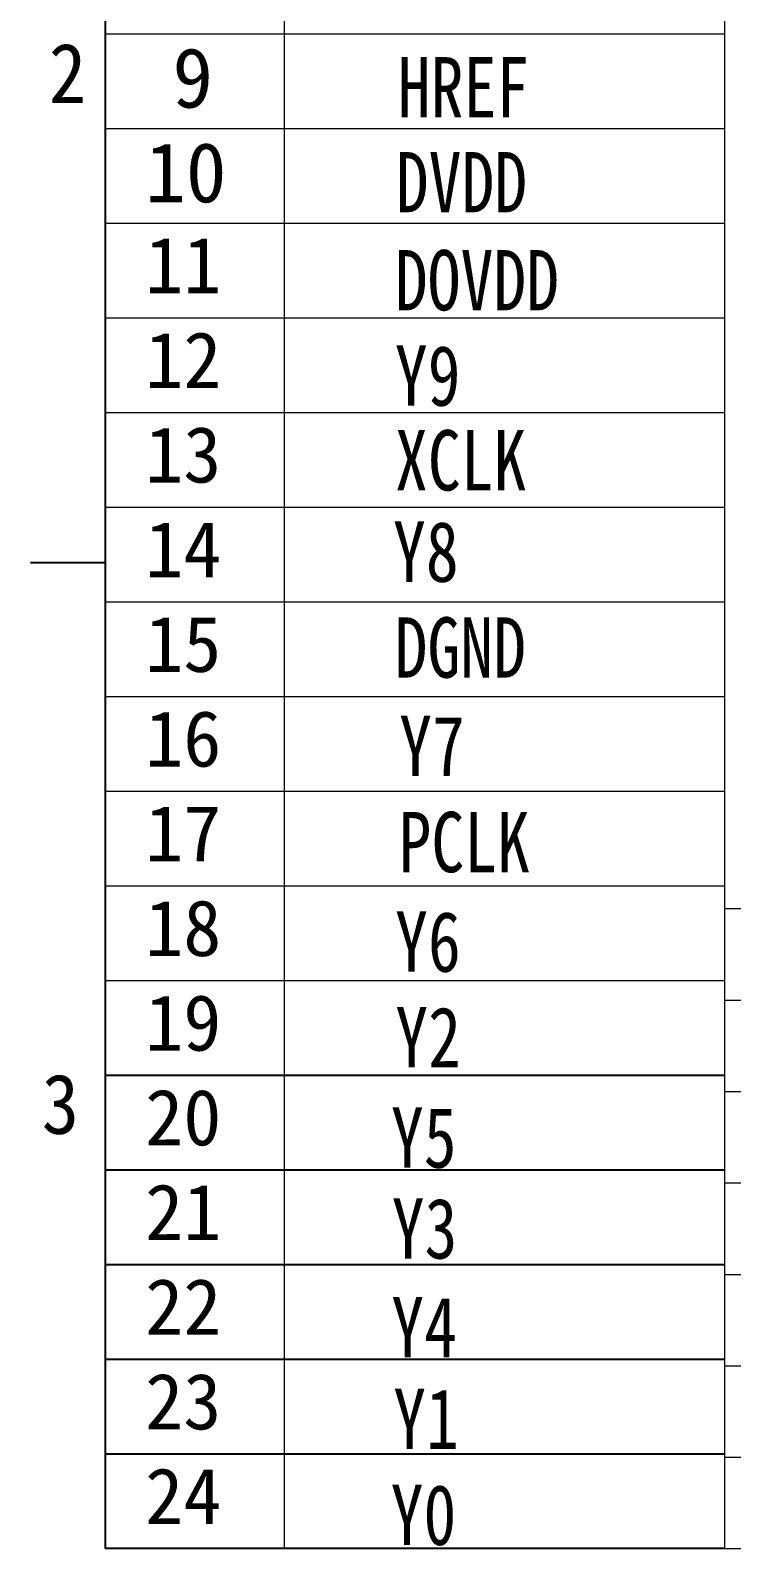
# Model space of a CAD drawing. Header units: millimetres. Extents: x -13735 to -2522, y -872 to 1555.
# Drawn here: x -6865 to -6829.8, y -871.5 to -795.3 of the extents above; entities that cross this region are included whole.
import ezdxf

# ---------------------------------------------------------------- set-up
doc = ezdxf.new("R2010")
doc.units = ezdxf.units.MM
doc.header["$LTSCALE"] = 0.3
doc.layers.get('0').update_dxf_attribs({"lineweight": 15})
for name, color, linetype in [('DIM', 3, 'Continuous'), ('DRAW', 7, 'Continuous'), ('pin', 7, 'Continuous'), ('图框', 7, 'Continuous')]:
    doc.layers.add(name, color=color, linetype=linetype)
doc.layers.add('粗实线层', color=7, linetype='Continuous', lineweight=18)
doc.styles.add('TEXTSTYLE_1', font='txt', dxfattribs={"width": 0.8})
doc.styles.add('仿宋GB2312', font='SimSun.ttf', dxfattribs={"width": 0.8})
doc.styles.add('宋体', font='SimSun.ttf', dxfattribs={"height": 4})

msp = doc.modelspace()

# ---------------------------------------------------------------- linework, layer by layer
at = {"color": 0}
for p, q in [((-6861.211, -748.588), (-6861.211, -871.508)), ((-6830.131, -748.588), (-6830.131, -871.508)), ((-6861.211, -871.508), (-6830.131, -871.508))]:
    msp.add_line(p, q, dxfattribs=at)
at = {"layer": 'DIM', "color": 0}
for p, q in [((-6861.211, -847.748), (-6830.131, -847.748)), ((-6861.211, -852.5), (-6830.131, -852.5)), ((-6861.211, -857.252), (-6830.131, -857.252)), ((-6861.211, -862.004), (-6830.131, -862.004)), ((-6861.211, -866.756), (-6830.131, -866.756))]:
    msp.add_line(p, q, dxfattribs=at)
at = {"layer": 'DRAW'}
msp.add_line((-6830.131, -871.508), (-6861.211, -871.508), dxfattribs=at)
at = {"layer": '图框', "color": 7, "linetype": 'Continuous'}
for p, q in [((-6861.211, -722.432), (-6861.211, -871.508)), ((-6864.961, -822.008), (-6861.211, -822.008))]:
    msp.add_line(p, q, dxfattribs=at)
at = {"layer": '粗实线层', "lineweight": 18}
for p, q in [((-6852.231, -748.588), (-6852.231, -871.508)), ((-6861.211, -795.476), (-6830.131, -795.476)), ((-6861.211, -800.228), (-6830.131, -800.228)), ((-6861.211, -804.98), (-6830.131, -804.98)), ((-6861.211, -809.732), (-6830.131, -809.732)), ((-6861.211, -814.484), (-6830.131, -814.484)), ((-6861.211, -819.236), (-6830.131, -819.236)), ((-6861.211, -823.988), (-6830.131, -823.988)), ((-6861.211, -828.74), (-6830.131, -828.74)), ((-6861.211, -833.492), (-6830.131, -833.492)), ((-6861.211, -838.244), (-6830.131, -838.244)), ((-6830.134, -839.386), (-6811.543, -839.386)), ((-6830.134, -839.386), (-6830.134, -871.508)), ((-6861.211, -842.996), (-6830.131, -842.996)), ((-6830.134, -843.975), (-6720.108, -843.975)), ((-6830.134, -848.564), (-6775.121, -848.564)), ((-6830.134, -853.153), (-6775.121, -853.153)), ((-6830.134, -857.742), (-6775.121, -857.742)), ((-6830.134, -862.33), (-6775.121, -862.33)), ((-6830.134, -866.919), (-6775.121, -866.919)), ((-6830.134, -871.508), (-6775.121, -871.508))]:
    msp.add_line(p, q, dxfattribs=at)

# ---------------------------------------------------------------- texts
at = {"layer": 'pin', "color": 0, "char_height": 3, "width": 53.33433, "attachment_point": 1, "style": '宋体'}
for s, insert in [('9', (-6857.834, -796.185)), ('10', (-6859.202, -800.937)), ('{\\H0.9367x;11}', (-6859.202, -805.689)), ('{\\H0.9367x;12}', (-6859.202, -810.441)), ('{\\H0.9367x;13}', (-6859.202, -815.193)), ('{\\H0.9367x;14}', (-6859.202, -819.945)), ('{\\H0.9367x;15}', (-6859.202, -824.697)), ('{\\H0.9367x;16}', (-6859.202, -829.449)), ('{\\H0.9367x;17}', (-6859.202, -834.201)), ('{\\H0.9367x;18}', (-6859.202, -838.953)), ('{\\H0.9367x;19}', (-6859.202, -843.705)), ('{\\H0.9367x;20}', (-6859.202, -848.457)), ('{\\H0.9367x;21}', (-6859.202, -853.209)), ('{\\H0.9367x;22}', (-6859.202, -857.961)), ('{\\H0.9367x;23}', (-6859.202, -862.713)), ('{\\H0.9367x;24}', (-6859.202, -867.465))]:
    msp.add_mtext(s, dxfattribs=dict(at, insert=insert))
at = {"layer": '图框', "linetype": 'Continuous', "style": 'TEXTSTYLE_1', "width": 0.916667}
for s, p in [('2', (-6864.031, -798.958)), ('3', (-6864.39, -850.692))]:
    msp.add_text(s, height=3, dxfattribs=at).set_placement(p)
at = {"layer": '粗实线层', "lineweight": 18, "style": '仿宋GB2312', "width": 0.8}
for s, p in [('HREF', (-6846.525, -799.677)), ('DVDD', (-6846.629, -804.441)), ('DOVDD', (-6846.678, -809.361)), ('Y9', (-6846.676, -814.149)), ('XCLK', (-6846.668, -818.398)), ('Y8', (-6846.769, -822.985)), ('DGND', (-6846.687, -827.794)), ('Y7', (-6846.459, -832.736)), ('PCLK', (-6846.492, -837.558)), ('Y6', (-6846.663, -842.556)), ('Y2', (-6846.653, -847.356)), ('Y5', (-6846.873, -852.391)), ('Y3', (-6846.834, -856.951)), ('Y4', (-6846.856, -861.905)), ('Y1', (-6846.757, -866.509)), ('Y0', (-6846.888, -871.325))]:
    msp.add_text(s, height=3.0286, dxfattribs=at).set_placement(p)

doc.saveas('drawing.dxf')
